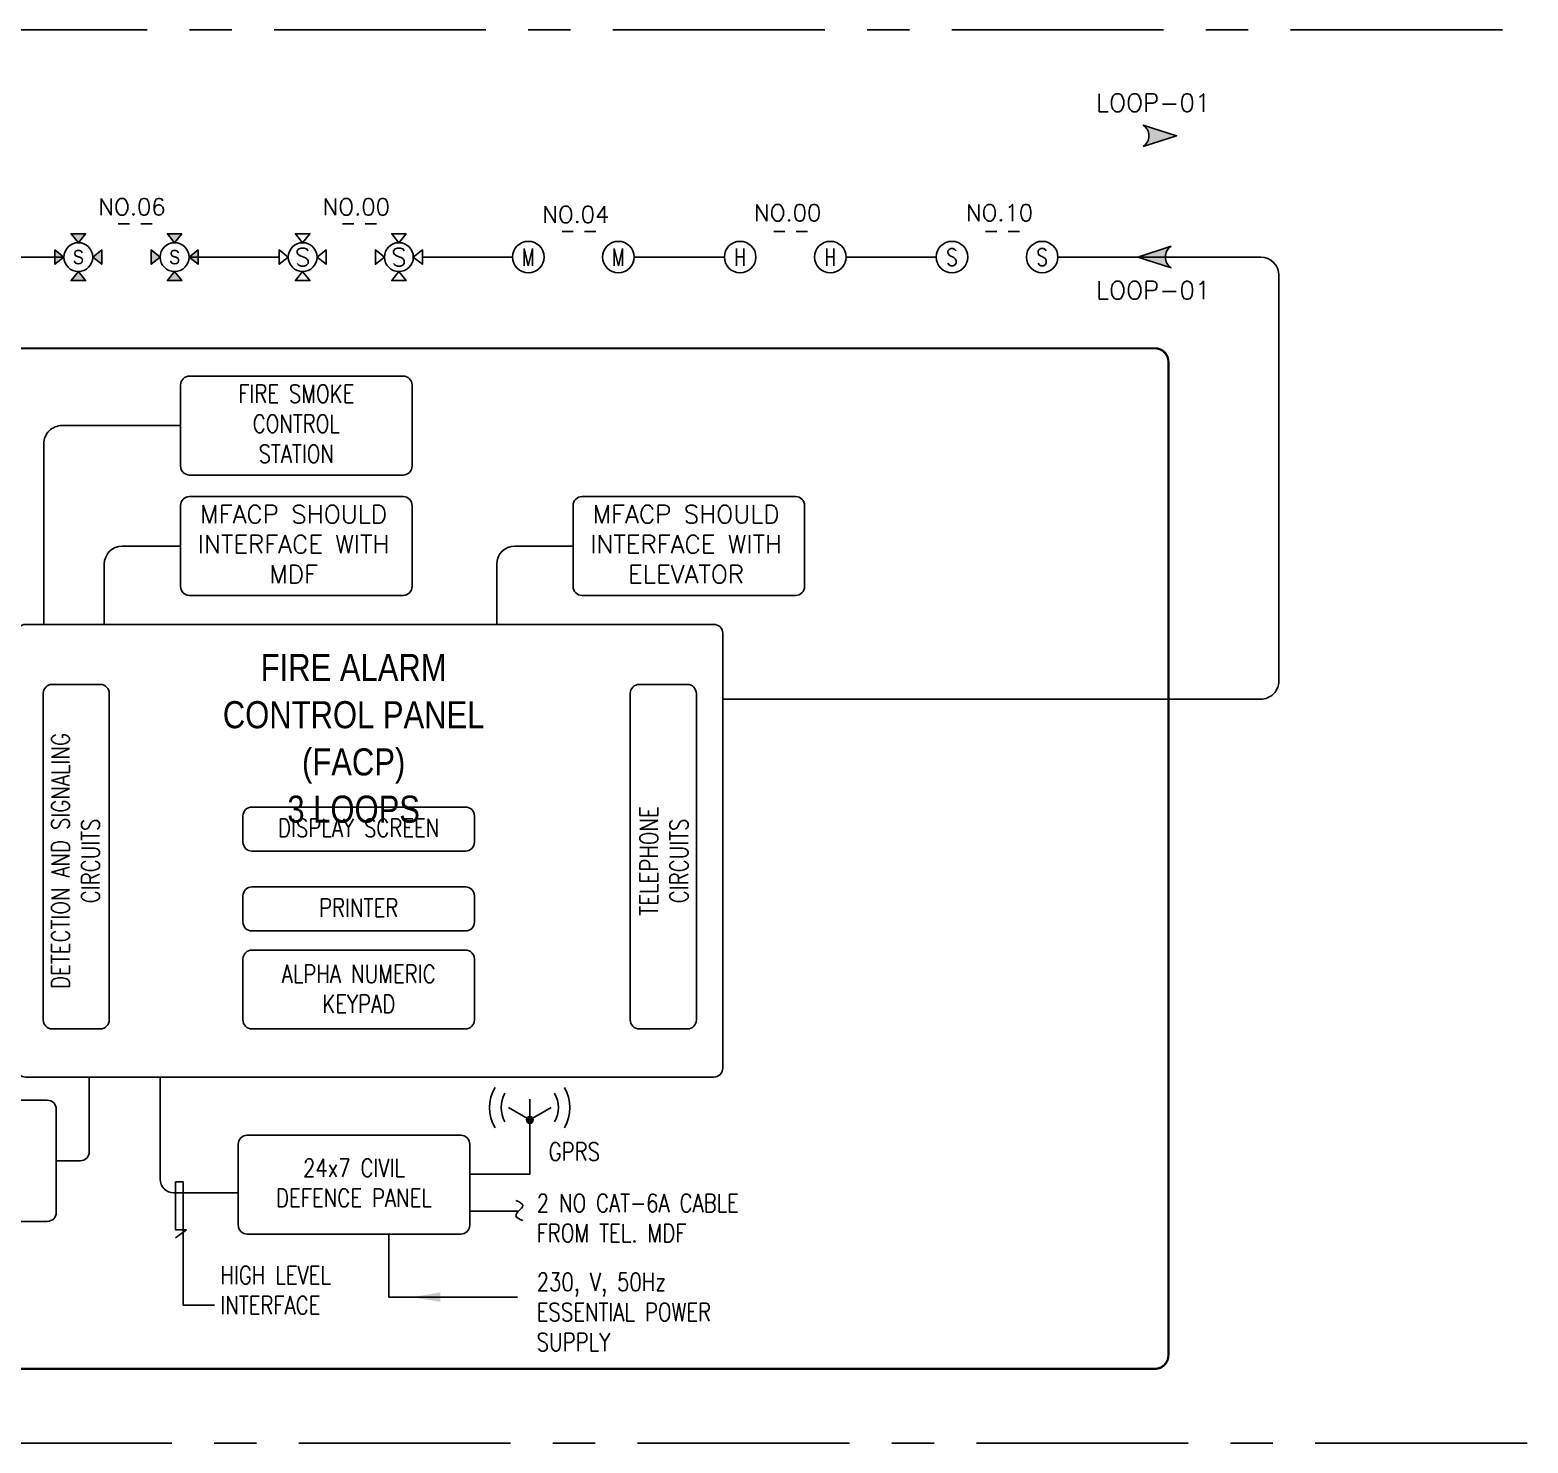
# Model space of a CAD drawing. Extents: x -15 to 256, y 0 to 403.
# Drawn here: x 201.06 to 214.33, y 329.54 to 342.06 of the extents above; entities that cross this region are included whole.
import ezdxf
from ezdxf.enums import TextEntityAlignment as Align

# ---------------------------------------------------------------- set-up
doc = ezdxf.new("R2010")
doc.units = 0
doc.header["$LTSCALE"] = 0.15
doc.linetypes.add('CENTER', pattern=[2, 1.25, -0.25, 0.25, -0.25])
doc.linetypes.add('DASHED', pattern=[0.75, 0.5, -0.25])
doc.layers.get('0').update_dxf_attribs({"color": 252})
for name, color, linetype in [('A-SYMB-LVLS', 7, 'Continuous'), ('E-ANNO-T080', 61, 'Continuous'), ('E-RISR-LID1', 1, 'DASHED'), ('E-Sch', 7, 'Continuous'), ('E-Sch-Txt', 7, 'Continuous'), ('ELEVATIONS', 171, 'CENTER'), ('Fire Alarm and Voice Evacuation$0$FB_Fire Alarm and voice evacuation$0$MHT_FA_DEVICE', 10, 'Continuous'), ('Fire Alarm and Voice Evacuation$0$Legends & Symbols$0$MHT_FA_DEVICE', 10, 'Continuous'), ('Fire alarm Notes$0$MHT_ANNO-TEXT', 2, 'Continuous'), ('Fire alarm Notes$0$MHT_FA_DEVICE', 10, 'Continuous'), ('MHT_ANNO-TEXT', 2, 'Continuous'), ('MPI-TAG-1', 1, 'Continuous')]:
    doc.layers.add(name, color=color, linetype=linetype)
doc.layers.add('MHT_FA_DEVICE', color=10, linetype='Continuous', lineweight=25)
doc.styles.add('ARKAN-TEXT', font='swissc.ttf')
doc.styles.add('CT1-Elev-2X$0$ROMANS-TITLE', font='ROMANS.shx', dxfattribs={"width": 0.8})
doc.styles.add('E80', font='simplex.shx', dxfattribs={"height": 200})
doc.styles.add('Fire Alarm and Voice Evacuation$0$Legends & Symbols$0$ROMNAS', font='romans.shx', dxfattribs={"width": 0.85})
doc.styles.add('Fire alarm Notes$0$MHT_TEXT', font='romans.shx', dxfattribs={"width": 0.8})
doc.styles.add('ROMANS', font='ROMANS.shx', dxfattribs={"width": 0.8})
doc.styles.add('ROMNAS', font='romans.shx', dxfattribs={"width": 0.75})

# ---------------------------------------------------------------- blocks, each defined once
blk = doc.blocks.new('*U77')
for p, q in [((-1014.769999918066, -6.1559333065957e-13), (-1014.769999918065, 59.99999999999937)), ((-1014.769999918065, 59.99999999999937), (-644.7432904366702, 59.99999999999965)), ((-644.7432904366702, 59.99999999999965), (-644.7432904366702, -25.37253177526911)), ((-644.7432904366702, -25.37253177526911), (-583.316277012678, 59.9999999999997)), ((-63.51997766456589, -5.684341886080801e-14), (-1014.769999918066, -6.1559333065957e-13)), ((-63.51997766456589, -5.684341886080801e-14), (-63.51997766456566, -241.3194493364791))]:
    blk.add_line(p, q)
blk = doc.blocks.new('Fire Alarm and Voice Evacuation$0$Legends & Symbols$0$FA_Smoke Detector with Isolator Base')
at = {"color": 0}
blk.add_circle((0, 0), 175, dxfattribs=at)
at = {"color": 2, "style": 'Fire Alarm and Voice Evacuation$0$Legends & Symbols$0$ROMNAS', "width": 0.8}
blk.add_attdef('S', text='', height=190, dxfattribs=at).set_placement((0, 0), align=Align.MIDDLE_CENTER)
blk = doc.blocks.new('FA_Intelligent Multi-sensor Detector with Sounder And Stobe')
h = blk.add_hatch(color=256)
h.dxf.hatch_style = 1
h.paths.add_polyline_path([(325, 100), (200, 1.77635683940025e-15), (325, -100)])
h.paths.add_polyline_path([(100, 325), (-100, 325), (5.684341886080801e-14, 200.0000000000001)])
h.paths.add_polyline_path([(-200, 5.329070518200751e-15), (-325, 100.0000000000001), (-325, -99.99999999999993)])
h.paths.add_polyline_path([(-1.13686837721616e-13, -200), (-100, -325), (99.99999999999991, -325)])
for points in [[(1.243449787580175e-14, 200), (-99.99999999999999, 325), (100, 325), (1.243449787580175e-14, 200)], [(-200, 2.486899575160351e-14), (-325, -99.99999999999997), (-325, 100), (-200, 2.486899575160351e-14)], [(200, 0), (325, -100), (325, 100), (200, 0)], [(-3.730349362740526e-14, -200), (-100, -325), (99.99999999999996, -325), (-3.730349362740526e-14, -200)]]:
    blk.add_lwpolyline(points)
blk.add_circle((0, 0), 200)
at = {"layer": 'MHT_ANNO-TEXT', "style": 'ARKAN-TEXT'}
blk.add_text('S', height=200, dxfattribs=at).set_placement((0, 0), align=Align.MIDDLE_CENTER)
blk = doc.blocks.new('FA_Intelligent Multi-sensor Detector with Std Base')
at = {"color": 0}
blk.add_circle((0, 0), 175, dxfattribs=at)
at = {"color": 2, "style": 'ROMNAS', "width": 0.7}
blk.add_attdef('MS', text='', height=190, dxfattribs=at).set_placement((0, 0), align=Align.MIDDLE_CENTER)
blk = doc.blocks.new('A$C590A22C7')
h = blk.add_hatch(color=3)
h.dxf.hatch_style = 1
edge = h.paths.add_edge_path()
edge.add_line((-63.19252778830131, -120), (306.8074722116987, -1.4210854715202e-14))
edge.add_line((306.8074722116987, -1.013158148960362e-14), (-63.19252778830139, 120))
edge.add_arc((-145.5337854967113, -2.194011844427288e-14), 145.5337854967113, -55.54297625208568, 55.54297625208568, ccw=False)
at = {"color": 3}
blk.add_lwpolyline([(-63.19252778830131, -120), (306.8074722116987, -1.013158148960362e-14), (-63.19252778830131, 120, -0.5266043982358444)], format="xyb", close=True, dxfattribs=at)
blk = doc.blocks.new('FA_Intelligent Heat Detector with std Base')
at = {"color": 0}
blk.add_circle((0, 0), 175, dxfattribs=at)
at = {"color": 2, "style": 'ROMNAS', "width": 0.7}
blk.add_attdef('HD', text='', height=190, dxfattribs=at).set_placement((0, 0), align=Align.MIDDLE_CENTER)
blk = doc.blocks.new('Fire alarm Notes$0$FA_ Sounder And Stobe')
for points in [[(1.243449787580175e-14, 200), (-99.99999999999999, 325), (100, 325), (1.243449787580175e-14, 200)], [(-200, 2.486899575160351e-14), (-325, -99.99999999999997), (-325, 100), (-200, 2.486899575160351e-14)], [(200, 0), (325, -100), (325, 100), (200, 0)], [(-3.730349362740526e-14, -200), (-100, -325), (99.99999999999996, -325), (-3.730349362740526e-14, -200)]]:
    blk.add_lwpolyline(points)
blk.add_circle((0, 0), 200)
at = {"layer": 'Fire alarm Notes$0$MHT_ANNO-TEXT', "style": 'Fire alarm Notes$0$MHT_TEXT'}
blk.add_text('S', height=250, dxfattribs=at).set_placement((0, 0), align=Align.MIDDLE_CENTER)

msp = doc.modelspace()

# ---------------------------------------------------------------- hatches: boundary and pattern name
at = {"layer": 'E-Sch'}
h = msp.add_hatch(color=4, dxfattribs=at)
h.dxf.hatch_style = 1
edge = h.paths.add_edge_path()
edge.add_arc((205.4898101563731, 332.4037651754022), 0.02938347113381089, 0, 360)

# ---------------------------------------------------------------- linework, layer by layer
at = {"color": 7, "ltscale": 0.02, "const_width": 0.01995571927432723}
msp.add_lwpolyline([(195.5091022621985, 339.0781915572452), (195.5091022621985, 330.3198160038197, 0.414213562373095), (195.6288365778445, 330.2000816881736), (211.0241252392698, 330.2000816881736, 0.414213562373095), (211.1438595549158, 330.3198160038197), (211.1438595549158, 339.1181029957939, 0.414213562373095), (211.0241252392698, 339.2378373114399), (195.6687480163932, 339.2378373114399, 0.414213562373095)], format="xyb", close=True, dxfattribs=at)
at = {"color": 6}
for points in [[(202.397988369457, 338.1952759132406), (202.397988369457, 338.9116018944093, -0.414213562373095), (202.4778112465543, 338.9914247715067), (204.3678512187638, 338.9914247715067, -0.414213562373095), (204.4476740958611, 338.9116018944093), (204.4476740958611, 338.1952759132406, -0.4142135623730885), (204.3678512187638, 338.1154530361432), (202.4778112465543, 338.1154530361432, -0.4142135623731018)], [(202.397988369457, 337.1284204259475), (202.397988369457, 337.8447464071155, -0.414213562373095), (202.4778112465543, 337.9245692842128), (204.3678512187638, 337.9245692842128, -0.414213562373095), (204.4476740958611, 337.8447464071155), (204.4476740958611, 337.1284204259475, -0.4142135623730885), (204.3678512187638, 337.0485975488501), (202.4778112465543, 337.0485975488501, -0.4142135623731018)], [(205.8730808746744, 337.1284204259475), (205.8730808746744, 337.8447464071155, -0.414213562373095), (205.9529037517717, 337.9245692842128), (207.8429437239812, 337.9245692842128, -0.414213562373095), (207.9227666010785, 337.8447464071155), (207.9227666010785, 337.1284204259475, -0.4142135623730885), (207.8429437239812, 337.0485975488501), (205.9529037517717, 337.0485975488501, -0.4142135623731018)], [(201.0275195225816, 336.7931643421385), (207.1183689275332, 336.7931643421385, -0.414213562373095), (207.1981918046306, 336.7133414650411), (207.1981918046306, 332.8639954222984, -0.414213562373095), (207.1183689275332, 332.7841725452011), (201.0275195225816, 332.7841725452011, -0.414213562373095), (200.9476966454843, 332.8639954222984), (200.9476966454843, 336.7133414650411, -0.414213562373095)], [(201.687149305174, 333.2104621439221), (201.2611517290509, 333.2104621439221, -0.414213562373095), (201.1813288519536, 333.2902850210194), (201.1813288519536, 336.1811942427997, -0.414213562373095), (201.2611517290509, 336.261017119897), (201.687149305174, 336.261017119897, -0.4142135623730885), (201.7669721822712, 336.1811942427997), (201.7669721822713, 333.2902850210194, -0.4142135623731018)], [(206.4587391449408, 333.2104621439221), (206.8847367210639, 333.2104621439221, 0.414213562373095), (206.9645595981613, 333.2902850210194), (206.9645595981613, 336.1811942427997, 0.414213562373095), (206.8847367210639, 336.261017119897), (206.4587391449409, 336.261017119897, 0.4142135623730885), (206.3789162678436, 336.1811942427997), (206.3789162678436, 333.2902850210194, 0.4142135623731018)], [(202.9504826044835, 334.8648199815923), (202.9504826044835, 335.0956031142761, -0.414213562373095), (203.0303054815808, 335.1754259913734), (204.9203454537904, 335.1754259913734, -0.414213562373095), (205.0001683308876, 335.0956031142761), (205.0001683308876, 334.8648199815923, -0.4142135623730885), (204.9203454537904, 334.7849971044949), (203.0303054815808, 334.7849971044949, -0.4142135623731018)], [(202.9504826044835, 334.1573753784028), (202.9504826044835, 334.3881585110874, -0.414213562373095), (203.0303054815808, 334.4679813881847), (204.9203454537904, 334.4679813881847, -0.414213562373095), (205.0001683308876, 334.3881585110874), (205.0001683308876, 334.1573753784036, -0.4142135623730885), (204.9203454537904, 334.0775525013063), (203.0303054815808, 334.0775525013063, -0.4142135623731018)], [(202.9504826044837, 333.2902850210194), (202.9504826044837, 333.8290630410125, -0.414213562373095), (203.0303054815809, 333.9088859181098), (204.9203454537904, 333.9088859181098, -0.414213562373095), (205.0001683308877, 333.8290630410125), (205.0001683308877, 333.2902850210194, -0.4142135623730885), (204.9203454537904, 333.2104621439221), (203.0303054815809, 333.2104621439221, -0.4142135623731018)], [(196.8167008670219, 332.5785458089358), (201.2181574038908, 332.5785458089358, -0.414213562373095), (201.2979802809881, 332.4987229318385), (201.2979802809881, 331.5859177551625, -0.414213562373095), (201.2181574038908, 331.5060948780651), (196.8167008670219, 331.5060948780651, -0.414213562373095), (196.7368779899246, 331.5859177551625), (196.7368779899246, 332.4987229318385, -0.414213562373095)], [(202.9087641224204, 331.4729228537713), (202.9087641224204, 332.18924883494, -0.414213562373095), (202.9885869995177, 332.2690717120374), (204.8786269717271, 332.2690717120374, -0.414213562373095), (204.9584498488244, 332.18924883494), (204.9584498488244, 331.4729228537713, -0.4142135623730885), (204.8786269717271, 331.3930999766739), (202.9885869995177, 331.3930999766739, -0.4142135623731018)]]:
    msp.add_lwpolyline(points, format="xyb", close=True, dxfattribs=at)
at = {"layer": 'E-RISR-LID1'}
for points in [[(202.1456382200105, 340.3406912421282), (201.7465207689606, 340.3406912421951)], [(204.1314369960629, 340.3406912421282), (203.7323195450131, 340.3406912421951)], [(206.0751240533823, 340.2728417965953), (205.6760066023325, 340.272841796663)], [(207.9491589529576, 340.2728065199162), (207.5518638291043, 340.2728300010923)], [(209.8249965647443, 340.2728065199162), (209.4277014408911, 340.2728300010923)]]:
    msp.add_lwpolyline(points, dxfattribs=at)
at = {"layer": 'E-Sch', "color": 4}
for q in [(205.2999719454712, 332.5133683175706), (205.679648367275, 332.5133683175706)]:
    msp.add_line((205.4898101563731, 332.4037651754037), q, dxfattribs=at)
for points in [[(202.397988369457, 338.5534389038249), (201.347436428129, 338.5534389038249, 0.4142135623730951), (201.1877906739344, 338.3937931496303), (201.1877906739344, 336.7931643421385)], [(202.397988369457, 337.4865834165319), (201.882249704681, 337.4865834165319, 0.4142135623730951), (201.7226039504863, 337.3269376623372), (201.7226039504863, 336.7931643421385)], [(205.8730808746744, 337.4865834165319), (205.3573422098984, 337.4865834165319, 0.4142135623730951), (205.1976964557038, 337.3269376623372), (205.1976964557038, 336.7931643421385)], [(202.9087641224204, 331.7592452549678), (202.3375256164817, 331.7592452549678, -0.4142135623730951), (202.2177913008357, 331.8789795706138), (202.2177913008357, 332.7841725452011)]]:
    msp.add_lwpolyline(points, format="xyb", dxfattribs=at)
for points in [[(204.9584498488244, 331.9232671149862), (205.4898101563731, 331.9232671149862), (205.4898101563731, 332.5895151932352)], [(204.9584498488244, 331.5952233949493), (205.3909849947292, 331.5952233949493)], [(204.2428120707773, 331.3930999766739), (204.2428120707773, 330.8353552448341), (205.379769822602, 330.8353552448341)]]:
    msp.add_lwpolyline(points, dxfattribs=at)
msp.add_circle((205.4898101563731, 332.4037651754037), 0.02938347113381089, dxfattribs=at)
for radius, start, end in [(0.355491643421705, 149.9999999891466, 210.0000000108534), (0.355491643421705, 329.9999999891465, 30.00000001085343), (0.2538335315613833, 149.9999999891466, 210.0000000108534), (0.2538335315613833, 329.9999999891465, 30.00000001085343)]:
    msp.add_arc((205.4898101563731, 332.5133683175706), radius, start, end, dxfattribs=at)
msp.add_spline([(205.4274816547022, 331.5136042182725), (205.3662749548875, 331.5565747753585), (205.4274816547022, 331.6458210231371), (205.3662749548875, 331.6920969385696)], degree=3, dxfattribs=at)
msp.add_solid([(204.6978250818824, 330.7936642893654), (204.6978250818824, 330.8770462003043), (204.4476793490661, 330.8353552448341)], dxfattribs=at)
at = {"layer": 'ELEVATIONS', "ltscale": 10}
for p, q in [((191.2263759239067, 342.0570010399625), (214.1101403285914, 342.0570010399625)), ((191.4443272194978, 329.5429325997057), (214.3280916241825, 329.5429325997057))]:
    msp.add_line(p, q, dxfattribs=at)
at = {"layer": 'Fire Alarm and Voice Evacuation$0$FB_Fire Alarm and voice evacuation$0$MHT_FA_DEVICE', "color": 1}
for points in [[(201.3651602897354, 340.0453465969694), (200.5669315187623, 340.0453465969694)], [(203.2711361886905, 340.0453465969694), (202.4729074177174, 340.0453465969694)], [(205.3367578418402, 340.0453465969694), (204.5385290708672, 340.0453465969694)], [(207.212595453627, 340.0453465969694), (206.4143666826539, 340.0453465969694)], [(209.0884330654138, 340.0453465969694), (208.2902042944407, 340.0453465969694)]]:
    msp.add_lwpolyline(points, dxfattribs=at)
msp.add_lwpolyline([(210.1660419062274, 340.0453465969694), (211.961640760275, 340.0453465969694, -0.4142135623730951), (212.1212865144696, 339.8857008427747), (212.1212865144696, 336.2906635573341, -0.4142135623730951), (211.961640760275, 336.1310178031394), (207.1981918046306, 336.1310178031394)], format="xyb", dxfattribs=at)
at = {"layer": 'MHT_FA_DEVICE'}
msp.add_lwpolyline([(201.5900502056309, 332.7841725452011), (201.5900502056309, 332.1221432205974, -0.4142135623730951), (201.5102273285336, 332.0423203435001), (201.2979802809881, 332.0423203435001)], format="xyb", dxfattribs=at)

# ---------------------------------------------------------------- block references
at = {"xscale": 0.0007982287709730893, "yscale": 0.0007982287709730893, "zscale": 0.0007982287709730893}
msp.add_blockref('A$C590A22C7', (210.9718370842683, 341.1194143321984), dxfattribs=at)
at = {"xscale": 0.0007982287709730893, "yscale": 0.0007982287709730893, "zscale": 0.0007982287709730893, "rotation": 180}
msp.add_blockref('A$C590A22C7', (211.1169830865771, 340.0453465969686), dxfattribs=at)
at = {"layer": 'Fire Alarm and Voice Evacuation$0$Legends & Symbols$0$MHT_FA_DEVICE', "xscale": 0.0007982287709730893, "yscale": 0.0007982287709730893, "zscale": 0.0007982287709730893}
for p in [(209.228123100334, 340.0453465969694), (210.0263518713071, 340.0453465969694)]:
    msp.add_blockref('Fire Alarm and Voice Evacuation$0$Legends & Symbols$0$FA_Smoke Detector with Isolator Base', p, dxfattribs=at).add_auto_attribs({'S': 'S'})
at = {"layer": 'Fire alarm Notes$0$MHT_FA_DEVICE', "color": 1, "xscale": 0.0006385830167784715, "yscale": 0.0006385830167784715, "zscale": 0.0006385830167784715}
for p in [(203.4786756691435, 340.0453465969694), (204.3309895904142, 340.0453465969694)]:
    msp.add_blockref('Fire alarm Notes$0$FA_ Sounder And Stobe', p, dxfattribs=at)
at = {"layer": 'MHT_FA_DEVICE', "color": 1, "xscale": 0.0006385830167784715, "yscale": 0.0006385830167784715, "zscale": 0.0006385830167784715}
for p in [(201.4928768930911, 340.0453465969694), (202.3451908143617, 340.0453465969694)]:
    msp.add_blockref('FA_Intelligent Multi-sensor Detector with Sounder And Stobe', p, dxfattribs=at)
at = {"layer": 'MHT_FA_DEVICE', "xscale": 0.0007982287709730893, "yscale": 0.0007982287709730893, "zscale": 0.0007982287709730893}
for name, p, values in [('FA_Intelligent Multi-sensor Detector with Std Base', (205.4764478767605, 340.0453465969694), {'MS': 'M'}), ('FA_Intelligent Multi-sensor Detector with Std Base', (206.2746766477336, 340.0453465969694), {'MS': 'M'}), ('FA_Intelligent Heat Detector with std Base', (207.3522854885473, 340.0453465969694), {'HD': 'H'}), ('FA_Intelligent Heat Detector with std Base', (208.1505142595203, 340.0453465969694), {'HD': 'H'})]:
    msp.add_blockref(name, p, dxfattribs=at).add_auto_attribs(values)
at = {"layer": 'MPI-TAG-1', "xscale": -0.001149449430201249, "yscale": 0.001149449430201249, "zscale": 0.001149449430201249, "rotation": 90}
msp.add_blockref('*U77', (202.4210715615162, 330.689543057386), dxfattribs=at)

# ---------------------------------------------------------------- texts
at = {"color": 2, "insert": (203.930377318805, 336.5310604563851), "char_height": 0.2394686312919268, "width": 2.979305855440054, "attachment_point": 2, "line_spacing_factor": 1.047619047619053, "style": 'ARKAN-TEXT'}
msp.add_mtext('FIRE ALARM CONTROL PANEL (FACP)\\P3 LOOPS', dxfattribs=at)
at = {"layer": 'A-SYMB-LVLS', "color": 2, "ltscale": 800, "char_height": 0.1596457541946179, "attachment_point": 5, "style": 'CT1-Elev-2X$0$ROMANS-TITLE'}
for s, insert, width in [('FIRE SMOKE CONTROL STATION', (203.4228312327959, 338.56940347927), 1.629836112097156), ('{\\W1;MFACP SHOULD INTERFACE WITH MDF}', (203.3988843696625, 337.5025479919727), 2.210875421144515), ('{\\W1;MFACP SHOULD INTERFACE WITH ELEVATOR}', (206.8739768747673, 337.5025479919727), 2.210875421144515), ('DISPLAY SCREEN', (203.975325467667, 334.9908926149232), 1.629836112097156), ('PRINTER', (203.975325467667, 334.2834480117467), 1.629836112097156), ('ALPHA NUMERIC\\PKEYPAD', (203.975325467667, 333.564222850387), 1.629836112097156), ('24x7 CIVIL DEFENCE PANEL', (203.9336069856272, 331.8470504198207), 1.629836112097156)]:
    msp.add_mtext(s, dxfattribs=dict(at, insert=insert, width=width))
at = {"layer": 'A-SYMB-LVLS', "color": 2, "ltscale": 800, "char_height": 0.1596457541946179, "width": 3.772060365703844, "attachment_point": 5, "style": 'CT1-Elev-2X$0$ROMANS-TITLE'}
for s, insert, rotation in [('DETECTION AND SIGNALING \\PCIRCUITS', (201.4679817395717, 334.6981072728681), 90), ('TELEPHONE\\PCIRCUITS', (206.6779067103252, 334.6981072728681), 90.00000000000003)]:
    msp.add_mtext(s, dxfattribs=dict(at, insert=insert, rotation=rotation))
at = {"layer": 'E-ANNO-T080', "style": 'E80'}
for s, p in [('NO.06', (201.6702654909734, 340.4167829923705)), ('NO.00', (203.6560642670258, 340.4167829923705)), ('NO.04', (205.5997513243452, 340.3489335468377)), ('NO.00', (207.4755950674062, 340.3648981222565)), ('NO.10', (209.351432679193, 340.3648981222565))]:
    msp.add_text(s, height=0.1476723226300215, dxfattribs=at).set_placement(p)
at = {"layer": 'E-Sch-Txt', "color": 2, "style": 'ROMANS'}
for p in [(210.5023946448976, 341.3325282619964), (210.5023946448976, 339.6725869129759)]:
    msp.add_text('LOOP-01', height=0.1596457541946179, dxfattribs=at).set_placement(p)
at = {"layer": 'E-Sch-Txt', "color": 2, "char_height": 0.1596457541946179, "style": 'ROMANS'}
for s, insert, width, attachment_point in [('\\pxqc;GPRS', (204.9686918966798, 332.2037586714555), 1.830372755387871, 1), ('\\pxql;2 NO CAT-6A CABLE FROM TEL. MDF', (205.5512080507994, 331.7481540653388), 2.178121443956816, 1), ('HIGH LEVEL INTERFACE', (202.7498348906138, 330.6839289525391), 1.378690074134909, 7), ('230, V, 50Hz ESSENTIAL POWER SUPPLY', (205.551208051058, 331.0491912547017), 2.214909091416193, 1)]:
    msp.add_mtext(s, dxfattribs=dict(at, insert=insert, width=width, attachment_point=attachment_point))

doc.saveas('drawing.dxf')
